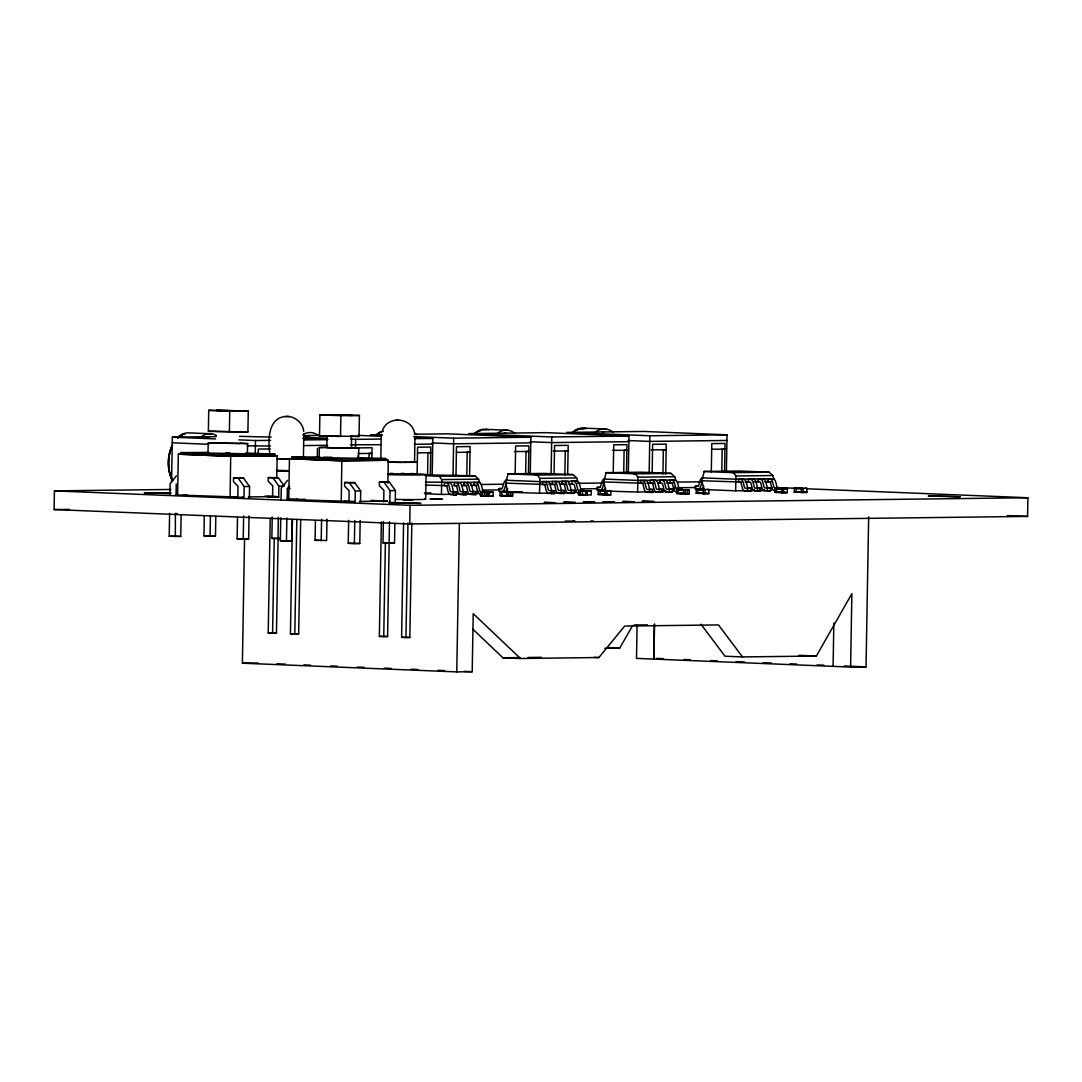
<?xml version="1.0" encoding="UTF-8"?>
<svg xmlns="http://www.w3.org/2000/svg" width="1082" height="1082" viewBox="0 0 1082 1082"><rect width="100%" height="100%" fill="white"/><g stroke="black" fill="none" stroke-linecap="round" stroke-linejoin="round"><path stroke-width="1.5" d="M807.104 488.793L1027.9 497.747L1027.575 516.412L409.74 523.972L54.1 509.554L54.425 490.89L170.902 489.456M181.1 515.086L180.735 536.415L169.198 536.239L169.604 513.274M169.915 495.218L170.117 483.735L176.38 475.877M171.565 482.193L172.349 437.155L216.184 436.628M175.325 536.483L175.406 513.423M176.041 495.475L176.244 483.979M181.614 454.156L178.314 454.197L177.597 495.029L238.378 497.057M208.718 452.411L180.721 452.601L180.694 454.224L230.696 456.252L277.154 455.765L276.776 477M200.657 455.035L200.684 453.412L213.384 453.791L210.774 453.818L210.747 455.441M203.267 454.995L203.294 453.385M215.818 516.303L215.48 535.996L210.07 536.063L203.943 535.806L204.295 516.128M240.434 443.133L247.67 443.606L247.345 453.777L208.028 453.074L208.204 443.025L216.292 442.687M208.366 431.339L208.731 410.335L248.265 410.957L247.9 431.961L208.366 431.339L215.115 431.258M210.07 536.063L210.422 516.371M229.37 432.191L229.736 411.187L248.265 410.957M178.314 454.197L230.818 456.333L274.828 455.711L274.855 454.088L245.384 454.291L245.344 455.914L248.305 456.036L248.333 454.413L230.723 454.629L230.101 497.165M249.36 497.963L249.563 486.481L243.572 478.122L233.536 478.001L233.469 481.625L238.026 486.305L237.824 497.788M249.036 516.019L248.644 538.985L237.107 538.795L237.485 517.466M243.234 539.052L243.639 516.073M243.95 498.031L244.153 486.548L238.162 478.19L233.536 478.001M637.082 625.017L636.5 658.383L850.601 667.08L851.872 593.68L816.369 656.03L742.509 656.936L718.475 624.923L624.666 626.072L598.887 657.531L520.442 658.492L473.226 613.656L472.212 671.706L456.766 671.895L242.382 663.198L244.546 538.498M254.256 455.806L254.284 454.183M255.244 454.386L255.487 440.536L270.595 440.347M257.218 455.928L257.245 454.305M258.219 453.317L258.3 449.084L270.392 448.935M268.282 477.581L272.921 477.771L278.899 486.129L284.309 486.061L278.317 477.703L268.282 477.581L268.214 481.192L272.772 485.872L272.569 497.355M269.702 453.155C268.079 440.604 267.849 418.139 285.256 416.516C294.115 415.447 302.906 422.48 303.717 431.407M278.088 538.89L276.451 633.051L268.214 632.929L270.216 518.427M280.684 538.593L271.853 538.376L272.231 517.047M272.583 633.105L274.233 538.944M277.979 538.62L278.358 517.291M278.696 497.612L278.899 486.129M292.235 519.603L291.87 540.919L280.333 540.743L280.738 517.778M281.05 499.722L281.252 488.239L287.514 480.381M286.46 540.986L286.865 518.021M287.176 499.979L287.379 488.496L289.733 486.345M354.477 501.507L288.732 499.532L289.449 458.7L292.762 458.66M319.853 456.929L291.856 457.104L291.829 458.727L341.831 460.756L385.963 460.215L385.99 458.592L358.372 457.618M300.674 519.455L298.673 633.957L294.818 633.998L290.436 633.822L292.438 519.495M294.818 633.998L296.82 519.495M303.42 457.037L303.826 433.625M311.792 459.539L311.819 457.916L324.519 458.295L321.909 458.322L321.881 459.945M314.402 459.512L314.429 457.889M326.98 519.171L326.615 540.5L315.078 540.324L315.43 520.631M317.296 457.267L317.459 448.381M351.569 447.637L358.805 448.11L358.48 458.295L319.163 457.578L319.339 447.529L327.427 447.191M319.501 435.843L319.866 414.839L359.413 415.461L359.035 436.465L319.501 435.843L327.927 435.735M321.205 540.567L321.584 519.238M351.461 436.289L351.582 448.043L338.693 448.137L326.548 447.596L327.278 435.843M340.505 436.695L340.871 415.691L359.413 415.461M341.236 501.669L341.871 459.133L385.99 458.592M360.495 502.467L360.698 490.985L354.707 482.626L344.671 482.504L344.603 486.129L349.161 490.809L348.959 502.291M360.171 520.523L359.779 543.489L354.369 543.556L348.242 543.313L348.647 520.334M355.451 448.286L355.613 439.36L380.783 439.049M354.369 543.556L354.774 520.591M355.085 502.535L355.288 491.052L349.297 482.694L344.671 482.504M358.237 458.43L358.291 455.184M359.44 460.54L359.467 458.917L356.519 458.795M365.391 460.31L365.418 458.687M368.353 460.432L368.38 458.809M369.057 458.146L369.138 453.277L371.938 453.399L358.318 453.561M371.856 458.254L372.032 447.745L358.426 447.907M395.241 502.048L395.444 490.565L389.452 482.207L379.417 482.085L379.349 485.696L383.907 490.376L383.704 501.872M380.796 459.985L381.202 436.573M389.493 521.808L387.599 636.541L379.363 636.419L381.364 521.916M394.862 523.377L394.524 543.069L383.001 542.88L383.366 521.551M383.745 636.595L385.381 542.434M387.883 483.14L388.289 460.269L385.003 460.134M389.831 502.116L390.034 490.633L384.056 482.274L379.417 482.085M411.823 522.944L409.835 637.447L405.966 637.487L401.598 637.312L403.586 522.985M405.966 637.487L407.968 522.985M409.74 523.972L410.064 505.308L1027.9 497.747M403.045 462.447L414.541 462.257L414.974 437.114M417.111 473.93L417.584 447.218L430.839 447.055L430.352 475.39M425.672 499.181L426.092 474.592M427.579 475.268L427.972 452.587L430.744 452.695L417.476 452.858M432.191 475.241L432.827 438.413L414.541 437.683M453.033 474.984L453.683 438.169L530.897 437.223L530.261 474.038M453.412 494.826L453.466 491.904L456.55 491.877L456.509 494.785L451.194 494.731A4.463 3.341 89.3 0 1 448.097 491.647L446.934 486.846A1.555 1.163 89.3 0 0 445.852 485.764L444.377 485.696L444.432 482.788L446.244 482.883A4.477 3.354 89.3 0 1 448.895 485.534L450.22 490.89A1.542 1.15 89.3 0 0 451.126 491.796L453.466 491.904M454.183 485.588L454.237 482.667L456.049 482.761A4.477 3.354 89.3 0 1 458.7 485.412L460.026 490.782A1.542 1.15 89.3 0 0 460.932 491.688L466.369 491.755L466.315 494.663L461 494.609A4.463 3.341 89.3 0 1 457.902 491.526L456.739 486.724A1.555 1.163 89.3 0 0 455.657 485.642L454.183 485.588L457.28 485.548M455.995 475.066L456.496 446.717L470.102 446.541L469.574 476.513M456.766 671.895L459.363 523.593M463.218 494.704L463.272 491.783M463.989 485.466L464.043 482.545L465.855 482.64A4.477 3.354 89.3 0 1 468.506 485.291L469.831 490.66A1.542 1.15 89.3 0 0 470.738 491.566L476.175 491.634L476.121 494.542L470.805 494.501A4.463 3.341 89.3 0 1 467.708 491.404L466.545 486.602A1.555 1.163 89.3 0 0 465.463 485.52L463.989 485.466L464.205 482.545M466.815 474.782L467.208 452.087L470.007 452.195L456.388 452.357M473.023 494.582L473.077 491.674M474.011 482.423L473.808 485.345L475.268 485.399A1.555 1.163 89.3 0 1 476.351 486.481L477.514 491.282A4.463 3.341 89.3 0 0 480.611 494.379M480.462 495.948L480.53 491.864L486.143 491.877L486.508 495.989L480.462 495.948L486.521 495.705M488.334 492.486L487.576 492.459L487.576 495.948L482.22 495.732L482.288 491.931L480.53 491.864M484.33 495.894L484.398 491.81L486.143 491.877M487.576 495.948L487.536 492.148L489.28 492.215L489.213 496.3L487.143 495.921M487.022 496.205L493.081 496.246L493.149 492.161L491.39 492.094M502.278 488.537L499.181 488.577L499.14 491.498L501.358 491.58A4.463 3.341 89.3 0 0 504.564 488.753L505.889 484.046A1.555 1.163 89.3 0 1 506.647 483.113M500.073 495.705L506.133 495.745L500.073 495.705L500.155 491.62L505.754 491.647L504.009 491.566M512.692 496.016L506.647 495.975L512.692 496.016L512.76 491.931L511.015 491.85L510.826 495.664L501.832 495.488L501.899 491.688L500.155 491.62M507.85 491.945L505.659 483.154L508.04 473.848L543.8 473.416L573.014 474.606L576.625 477.933L577.68 481.152L539.837 481.625L505.713 480.232M507.079 495.705L507.147 491.904L522.43 491.755M507.188 495.705L507.255 492.283M508.905 491.972L508.824 496.056L506.647 495.975M515.154 474.349L515.654 446.014L528.909 445.852L528.422 474.187M525.649 474.078L526.041 451.383L528.814 451.505L514.437 451.532M551.103 473.781L551.752 436.966L628.967 436.019L628.331 472.848M551.482 493.622L551.536 490.714L554.62 490.673L554.579 493.581L549.264 493.541A4.463 3.341 89.3 0 1 546.167 490.444L545.003 485.642A1.555 1.163 89.3 0 0 543.921 484.56L542.447 484.506L542.501 481.585L544.314 481.679A4.477 3.354 89.3 0 1 546.965 484.33L548.29 489.7A1.542 1.15 89.3 0 0 549.196 490.606L551.536 490.714M554.065 473.862L554.566 445.513L568.172 445.351L567.685 473.7M561.288 493.5L561.342 490.592L564.439 490.552L564.385 493.473L559.069 493.419A4.463 3.341 89.3 0 1 555.972 490.322L554.809 485.52A1.555 1.163 89.3 0 0 553.727 484.438L552.253 484.384L552.307 481.463L554.119 481.558A4.477 3.354 89.3 0 1 556.77 484.209L558.096 489.578A1.542 1.15 89.3 0 0 559.002 490.484L561.342 490.592M562.221 484.263L562.275 481.341M564.858 475.201L565.277 450.883L568.077 450.991L553.186 451.032M571.093 493.392L571.147 490.471L574.244 490.43L574.19 493.351L568.875 493.297A4.463 3.341 89.3 0 1 565.778 490.2L564.615 485.399A1.555 1.163 89.3 0 0 563.533 484.317L562.058 484.263L562.113 481.341L563.925 481.436A4.477 3.354 89.3 0 1 566.576 484.087L567.901 489.456A1.542 1.15 89.3 0 0 568.807 490.362L571.147 490.471M572.08 481.22L571.878 484.141L573.338 484.209A1.555 1.163 89.3 0 1 574.42 485.291L575.583 490.078A4.463 3.341 89.3 0 0 578.681 493.176M578.532 494.745L584.578 494.785L578.532 494.745L578.6 490.66L584.212 490.687L582.468 490.606L582.4 494.69M586.336 491.282L585.646 494.745L580.29 494.528L580.358 490.728L578.6 490.66M585.213 494.731L591.151 495.056L591.218 490.971L589.46 490.89M591.218 490.971L585.605 490.944L585.646 494.745M587.283 495.096L587.35 491.012L585.605 490.944M600.348 487.346L597.25 487.373L597.21 490.295L599.428 490.389A4.463 3.341 89.3 0 0 602.633 487.549L603.959 482.856A1.555 1.163 89.3 0 1 604.297 482.207M598.143 494.501L604.202 494.542L598.143 494.501L598.224 490.417L603.824 490.444L602.079 490.376M600.334 494.312L599.969 490.484L598.224 490.417M605.92 490.741L603.729 481.95L606.109 472.658L641.869 472.212L671.083 473.402L674.695 476.729L675.75 479.962L637.907 480.422L603.783 479.042M606.975 490.768L606.894 494.853L604.716 494.772L610.762 494.812L610.83 490.728L609.085 490.66M605.257 494.501L605.325 491.093M613.223 473.145L613.724 444.81L626.978 444.648L626.492 472.983M623.719 472.875L624.111 450.193L626.884 450.301L612.507 450.328M649.173 472.591L649.822 435.762L727.036 434.815L726.401 471.644M649.552 492.432L649.606 489.51L652.689 489.47L652.649 492.391L647.334 492.337A4.463 3.341 89.3 0 1 644.236 489.24L643.073 484.452A1.555 1.163 89.3 0 0 641.991 483.37L640.517 483.302L640.571 480.381L642.383 480.476A4.477 3.354 89.3 0 1 645.034 483.14L646.36 488.496A1.542 1.15 89.3 0 0 647.266 489.402L649.606 489.51M652.135 472.672L652.635 444.31L666.242 444.147L665.714 474.119M654.312 624.328L653.704 659.087L654.61 624.057M659.357 492.31L659.411 489.389L662.509 489.348L662.455 492.269L657.139 492.215A4.463 3.341 89.3 0 1 654.042 489.132L652.879 484.33A1.555 1.163 89.3 0 0 651.797 483.248L650.323 483.181L650.377 480.273L652.189 480.354A4.477 3.354 89.3 0 1 654.84 483.018L656.165 488.374A1.542 1.15 89.3 0 0 657.072 489.28L659.411 489.389M660.345 480.151L660.29 483.059L657.545 483.099M662.928 474.011L663.347 449.679L666.147 449.801L651.256 449.828M669.163 492.188L669.217 489.267L672.314 489.226L672.26 492.148L666.945 492.094A4.463 3.341 89.3 0 1 663.848 489.01L662.684 484.209A1.555 1.163 89.3 0 0 661.602 483.127L660.128 483.059L660.182 480.151L661.995 480.246A4.477 3.354 89.3 0 1 664.646 482.897L665.971 488.252A1.542 1.15 89.3 0 0 666.877 489.159L669.217 489.267M670.15 480.029L669.947 482.937L671.408 483.005A1.555 1.163 89.3 0 1 672.49 484.087L673.653 488.888A4.463 3.341 89.3 0 0 676.75 491.972M676.602 493.541L682.647 493.581L676.602 493.541L676.669 489.456L682.282 489.483L680.537 489.416M689.22 493.852L683.161 493.811L689.22 493.852L689.288 489.767L683.675 489.74L683.608 493.541L678.36 493.338L678.428 489.537L676.669 489.456M698.417 486.143L695.32 486.183L695.28 489.091L697.498 489.186A4.463 3.341 89.3 0 0 700.703 486.345L702.029 481.652A1.555 1.163 89.3 0 1 702.786 480.719M696.213 493.297L702.272 493.351L696.213 493.297L696.294 489.226L701.893 489.24L700.149 489.172M708.832 493.608L702.786 493.568L708.832 493.608L708.899 489.524L703.286 489.51L703.219 493.311L697.971 493.094L698.039 489.294L696.294 489.226M703.99 489.537L701.799 480.746L704.179 471.454L739.939 471.022L769.153 472.198L772.764 475.525L773.819 478.758L735.976 479.218L701.853 477.838M711.293 471.955L711.794 443.62L725.048 443.458L724.561 471.793M721.789 471.671L722.181 448.989L724.954 449.098L711.686 449.26M747.621 491.228L747.676 488.307L750.759 488.266L750.719 491.187L745.403 491.133A4.463 3.341 89.3 0 1 742.306 488.05L741.143 483.248A1.555 1.163 89.3 0 0 740.061 482.166L738.587 482.099L738.641 479.191L740.453 479.285A4.477 3.354 89.3 0 1 743.104 481.936L744.43 487.292A1.542 1.15 89.3 0 0 745.336 488.198L747.676 488.307M748.392 481.99L748.446 479.069L750.259 479.164A4.477 3.354 89.3 0 1 752.91 481.815L754.235 487.184A1.542 1.15 89.3 0 0 755.141 488.077L760.578 488.158L760.524 491.066L755.209 491.012A4.463 3.341 89.3 0 1 752.112 487.928L750.949 483.127A1.555 1.163 89.3 0 0 749.867 482.045L745.038 482.031M757.427 491.106L757.481 488.185M758.414 478.947L758.36 481.869L754.235 481.909M767.233 490.985L767.287 488.077L770.384 488.036L770.33 490.944L765.015 490.903A4.463 3.341 89.3 0 1 761.917 487.806L760.754 483.005A1.555 1.163 89.3 0 0 759.672 481.923L758.198 481.869L758.252 478.947L760.064 479.042A4.477 3.354 89.3 0 1 762.715 481.693L764.041 487.062A1.542 1.15 89.3 0 0 764.947 487.968L767.287 488.077M768.166 481.747L768.22 478.826M774.671 492.351L780.717 492.391L774.671 492.351L774.739 488.266L780.352 488.28L778.607 488.212M774.739 488.266L776.497 488.334L776.43 492.134L781.786 492.351L781.745 488.55L783.49 488.618L783.422 492.702L781.231 492.608L787.29 492.648L787.358 488.564L785.6 488.496M794.283 492.107L800.328 492.148L794.283 492.107L794.364 488.023L799.963 488.05L798.218 487.968M794.364 488.023L796.109 488.09L796.041 491.891L801.397 492.107L801.356 488.307L803.114 488.374L803.033 492.459L800.856 492.364L806.902 492.418L806.969 488.334L805.224 488.252M833.099 666.363L833.843 623.002M850.601 667.08L866.033 666.891L868.657 516.898M424.766 493.744L441.415 494.42L441.754 479.583L439.197 476.242L426.2 475.715M507.728 492.161L501.994 492.08L539.485 493.216L539.783 484.533L539.823 478.379L537.267 475.039L508.04 473.848M605.798 490.958L600.064 490.876L637.555 492.026L637.853 483.343L637.893 477.176L635.337 473.835L606.109 472.658M708.981 489.74L735.625 490.822L735.963 475.985L733.407 472.645L704.179 471.454M414.541 462.257L413.689 462.068M477.892 491.079L477.054 493.987L441.415 494.42M575.124 492.783L575.962 489.875M673.193 491.58L674.438 487.225M771.263 490.389L772.102 487.482M382.609 430.068C388.032 415.42 411.539 417.436 414.487 432.719M604.662 648.226L619.77 648.037L632.253 626.14M247.67 443.606L208.204 443.025M358.805 448.11L319.339 447.529M204.998 437.669L209.705 436.709M305.124 436.506L309.831 435.532M504.293 433.152L505.97 433.138M602.363 431.961L604.04 431.934M396.174 420.032L398.379 419.924M215.94 443.011L240.123 443.444M351.785 436.384L349.919 436.506M485.155 492.296L491.269 492.486L482.383 492.31L487.346 492.391M484.628 492.296L484.885 492.337M504.78 492.053L505.186 492.053M583.347 491.093L582.035 491.106L589.338 491.282L580.452 491.12L585.957 491.201M582.955 491.133L582.089 491.12L582.765 491.106M602.958 490.849L605.568 490.958M602.376 490.863L601.646 490.863L602.606 490.876M699.77 489.673L701.961 489.686M798.989 488.455L797.84 488.482M485.764 492.391L486.846 492.405L485.629 492.296M506.606 492.121L505.24 492.067L507.499 492.161M505.375 492.148L506.403 492.121M584.862 491.16L583.78 491.187L585.064 491.16M603.445 490.944L604.676 490.917M681.295 489.889L680.105 489.903L687.408 490.078L683.716 490.065L684.406 490.078M285.256 416.516L289.327 416.597M604.473 490.917L603.526 490.876M683.77 490.132L678.522 489.916L683.134 489.957M703.868 489.754L701.461 489.74L702.745 489.713M177.083 494.704L175.73 494.745L177.597 494.92M187.172 495.015L183.318 495.056M506.998 480.137L506.714 480.151A4.477 3.354 89.3 0 0 503.982 482.586L502.467 487.833A1.542 1.15 89.3 0 1 501.521 488.658L499.181 488.577M683.486 489.984L681.903 489.984L684.027 489.997M699.973 489.673L700.879 489.646M780.649 488.807L778.228 488.699L779.365 488.699M799.395 488.455L801.708 488.55M239.501 436.344L271.19 437.087M303.285 435.613L319.555 435.41M381.892 434.653L370.544 434.788L382.189 435.262M414.379 434.261L447.759 433.841L530.897 437.223M304.164 439.941L327.67 439.644M414.365 438.643L432.827 438.413M270.5 446L247.075 445.838M304.069 445.581L327.575 445.297M380.688 444.702L350.527 444.81M414.271 444.296L432.732 444.066M530.802 442.863L453.574 443.809L431.961 442.93M628.872 441.672L551.644 442.606L530.031 441.74M726.942 440.469L649.714 441.415L628.101 440.536M302.69 458.538L305.99 458.498M303.041 458.592L306.233 458.552M366.014 459.404L360.036 459.309M388.289 460.269L341.953 460.837L289.449 458.7M390.237 473.402L392.807 473.375M404.668 473.781L400.8 473.835L412.675 474.105M424.604 474.876L474.944 475.796L478.555 479.123L479.61 482.356L425.51 482.153M238.162 478.19L243.572 478.122M272.921 477.771L278.317 477.703M439.197 476.242L474.944 475.796M537.267 475.039L573.014 474.606M635.337 473.835L671.083 473.402M733.407 472.645L769.153 472.198M441.754 479.583L478.555 479.123M539.823 478.379L576.625 477.933M637.893 477.176L674.695 476.729M735.963 475.985L772.764 475.525M349.297 482.694L354.707 482.626M384.056 482.274L389.452 482.207M244.153 486.548L249.563 486.481M481.247 484.479L503.171 484.222M577.626 483.302L602.931 482.991M677.386 482.085L701.001 481.801M447.475 485.669L425.469 485.074M461.405 485.493L467.235 485.426M470.602 485.385L477.04 485.304M545.544 484.466L505.659 483.154M548.899 484.425L555.35 484.344M559.475 484.29L565.304 484.222M568.672 484.181L572.026 484.141M643.614 483.262L603.729 481.95M646.968 483.221L653.42 483.14M666.742 482.978L673.18 482.91M741.684 482.072L701.799 480.746M764.812 481.788L771.25 481.706M287.379 488.496L290.084 488.455M355.288 491.052L360.698 490.985M390.034 490.633L395.444 490.565M482.829 490.105L499.708 489.903M580.899 488.915L597.778 488.699M677.291 487.725L695.848 487.509M424.36 492.959L430.839 492.878M487.536 492.148L493.149 492.161M610.83 490.728L605.217 490.701L604.716 494.488M702.637 489.713L698.133 489.673L704.396 489.74M781.745 488.55L787.358 488.564M796.203 488.469L799.449 488.469M801.356 488.307L806.969 488.334M510.893 492.242L507.201 492.215L507.945 492.242M608.963 491.039L605.271 491.025L605.947 491.039M802.871 488.604L801.397 488.618L802.087 488.645M539.485 493.216L570.268 492.851M637.555 492.026L658.613 491.769M661.859 491.728L666.715 491.661M735.625 490.822L746.959 490.687M750.205 490.646L755.06 490.579M759.929 490.525L764.785 490.471M248.305 496.936L276.437 496.597L264.955 496.124M599.901 494.298L609.017 494.46M706.965 493.257L701.718 493.054M785.424 492.296L780.176 492.094M805.035 492.067L799.787 491.85M604.716 494.772L610.762 494.812M781.231 492.608L787.29 492.648M800.856 492.364L806.902 492.418M288.732 499.532L305.286 499.343M359.44 501.439L387.572 501.101L371.167 500.439M54.1 509.554L69.289 509.365M169.198 536.239L180.735 536.415M203.943 535.806L215.48 535.996M237.107 538.795L248.644 538.985M271.853 538.376L280.333 538.43M280.333 540.743L291.87 540.919M315.078 540.324L319.136 540.27M348.242 543.313L359.779 543.489M383.001 542.88L394.524 543.069M633.971 625.031L647.374 624.869M268.214 632.929L276.451 633.051M290.436 633.822L298.673 633.957M379.363 636.419L387.599 636.541M401.598 637.312L409.835 637.447M472.672 629.048L502.941 657.788L519.63 657.586M527.975 657.477L541.325 657.315M242.382 663.198L258.125 663.009M323.491 457.267L331.809 457.253M798.787 488.455L798.043 488.482M601.89 490.863L602.606 490.903L601.646 490.876M780.203 488.726L781.556 488.793M169.766 493.608L144.325 492.743L171.145 492.973M236.403 497.003C224.569 497.03 248.346 497.747 242.125 497.138M590.691 520.983L593.261 520.983M606.434 490.985L607.313 491.025M509.243 492.229L508.364 492.188M800.437 488.577L801.167 488.55M293.114 459.011L276.667 458.687M291.883 458.957L277.06 458.646M401.922 462.474L387.816 462.176M634.891 473.524C629.075 473.564 641.031 473.591 635.148 473.632M536.821 474.728C531.086 474.755 542.907 474.795 537.078 474.836M288.164 470.629L276.465 470.345M385.287 501.128L378.416 501.128L385.99 501.439M225.705 452.803L229.587 452.871M338.896 436.479L326.75 435.924M782.475 488.875L781.786 488.861L785.478 488.888L776.592 488.712L781.84 488.929M703.327 489.821L704.084 489.835M565.25 521.091L575.015 521.186L573.122 520.997M387.613 473.835L416.11 473.93L411.052 473.497M388.208 462.136L416.313 462.271L414.108 461.987M208.731 410.335L229.736 411.187M319.866 414.839L340.871 415.691M584.266 428.147L605.866 429.027M727.036 434.815L643.898 431.447L566.684 432.394L649.822 435.762M486.197 429.351L507.796 430.23M628.967 436.019L545.828 432.651L468.614 433.598L551.752 436.966M413.77 436.546L453.683 438.169M358.007 435.383L381.283 436.33M239.825 431.637L247.9 431.961M350.96 436.141L359.035 436.465M304.069 437.277L327.346 438.224M350.622 439.157L355.613 439.36M211.545 433.801L189.932 432.922A29.187 19.287 -87.7 0 0 177.786 437.426M302.771 438.372L327.711 439.387M172.349 437.155L215.575 438.913M238.851 439.86L255.487 440.536M172.254 442.808L208.826 444.296M245.56 453.033L274.855 454.088M245.384 454.291L248.333 454.413M273.868 455.63L277.154 455.765M370.991 459.607L379.309 459.945M180.721 452.601L200.684 453.412M210.774 453.818L230.723 454.629M291.856 457.104L311.819 457.916M321.909 458.322L341.871 459.133M771.155 478.785L773.819 478.758M761.349 478.907L763.162 479.001A4.477 3.354 89.3 0 1 765.799 481.652L767.124 487.022A1.542 1.15 89.3 0 0 768.044 487.928L770.384 488.036M751.53 479.028L753.356 479.123A4.477 3.354 89.3 0 1 755.993 481.774L757.319 487.143A1.542 1.15 89.3 0 0 758.225 488.05L760.578 488.158M741.725 479.15L743.55 479.245A4.477 3.354 89.3 0 1 746.188 481.896L747.513 487.265A1.542 1.15 89.3 0 0 748.419 488.171L750.759 488.266M673.085 479.989L674.898 480.083A4.477 3.354 89.3 0 1 677.548 482.734L678.874 488.104A1.542 1.15 89.3 0 0 679.78 489.01L682.12 489.118L676.683 489.037A1.542 1.15 89.3 0 1 675.777 488.144L674.451 482.775A4.477 3.354 89.3 0 0 671.814 480.124L669.988 480.029M663.28 480.11L665.092 480.205A4.477 3.354 89.3 0 1 667.729 482.856L669.055 488.225A1.542 1.15 89.3 0 0 669.974 489.132L672.314 489.226M653.46 480.232L655.286 480.327A4.477 3.354 89.3 0 1 657.924 482.978L659.249 488.334A1.542 1.15 89.3 0 0 660.155 489.24L662.509 489.348M643.655 480.354L645.481 480.449A4.477 3.354 89.3 0 1 648.118 483.099L649.443 488.455A1.542 1.15 89.3 0 0 650.35 489.362L652.689 489.47M776.768 487.563L802.465 488.537M575.015 481.192L576.828 481.287A4.477 3.354 89.3 0 1 579.479 483.938L580.804 489.294A1.542 1.15 89.3 0 0 581.71 490.2L584.05 490.308L578.613 490.241A1.542 1.15 89.3 0 1 577.707 489.335L576.381 483.979A4.477 3.354 89.3 0 0 573.744 481.314L571.918 481.233M695.32 486.183L697.66 486.264A1.542 1.15 89.3 0 0 698.607 485.426L700.122 480.178A4.477 3.354 89.3 0 1 702.854 477.744M565.21 481.314L567.022 481.409A4.477 3.354 89.3 0 1 569.659 484.06L570.985 489.416A1.542 1.15 89.3 0 0 571.905 490.322L574.244 490.43M555.391 481.422L557.216 481.517A4.477 3.354 89.3 0 1 559.854 484.181L561.179 489.537A1.542 1.15 89.3 0 0 562.085 490.444L564.439 490.552M751.287 489.578L754.614 489.713M759.605 489.916L764.609 490.119M545.585 481.544L547.411 481.639A4.477 3.354 89.3 0 1 550.048 484.29L551.374 489.659A1.542 1.15 89.3 0 0 552.28 490.565L554.62 490.673M770.33 490.944L768.112 490.863A4.463 3.341 89.3 0 1 767.422 490.741M760.524 491.066L758.293 490.985A4.463 3.341 89.3 0 1 757.292 490.728M707.155 489.456L708.899 489.524M750.719 491.187L748.487 491.093A4.463 3.341 89.3 0 1 747.162 490.673M778.54 492.296L780.717 492.391M703.286 489.51L705.045 489.578L704.964 493.663L702.786 493.568M689.288 489.767L687.53 489.7L687.354 493.5L682.106 493.284M683.675 489.74L685.42 489.821L685.352 493.892L683.161 493.811M478.42 482.302L479.61 482.356M476.946 482.383L478.758 482.477A4.477 3.354 89.3 0 1 481.409 485.142L482.734 490.498A1.542 1.15 89.3 0 0 483.64 491.404L485.98 491.512L480.543 491.444A1.542 1.15 89.3 0 1 479.637 490.538L478.312 485.169A4.477 3.354 89.3 0 0 475.674 482.518L473.848 482.423M597.25 487.373L599.59 487.468A1.542 1.15 89.3 0 0 600.537 486.63L602.052 481.382A4.477 3.354 89.3 0 1 604.432 479.001M467.14 482.504L468.952 482.599A4.477 3.354 89.3 0 1 471.59 485.25L472.929 490.619A1.542 1.15 89.3 0 0 473.835 491.526L476.175 491.634M457.321 482.626L459.147 482.721A4.477 3.354 89.3 0 1 461.784 485.372L463.11 490.741A1.542 1.15 89.3 0 0 464.016 491.647L466.369 491.755M661.535 491.12L666.539 491.323M447.515 482.748L449.341 482.843A4.477 3.354 89.3 0 1 451.978 485.493L453.304 490.863A1.542 1.15 89.3 0 0 454.21 491.769L456.55 491.877M672.26 492.148L670.042 492.053A4.463 3.341 89.3 0 1 669.028 491.81M662.455 492.269L660.223 492.175A4.463 3.341 89.3 0 1 658.897 491.755M652.649 492.391L650.417 492.296A4.463 3.341 89.3 0 1 649.092 491.877M680.47 493.5L682.647 493.581M574.19 493.351L571.972 493.257A4.463 3.341 89.3 0 1 570.647 492.837M602.011 494.46L604.202 494.542M564.385 493.473L562.153 493.378A4.463 3.341 89.3 0 1 560.828 492.959M554.579 493.581L552.347 493.5A4.463 3.341 89.3 0 1 550.724 492.865M1007.342 515.6L1027.575 516.412M476.121 494.542L473.902 494.46A4.463 3.341 89.3 0 1 472.577 494.041M503.942 495.651L506.133 495.745M466.315 494.663L464.083 494.582A4.463 3.341 89.3 0 1 462.46 493.933M456.509 494.785L454.278 494.704A4.463 3.341 89.3 0 1 452.655 494.055M490.89 496.165L493.081 496.246M54.425 490.89L410.064 505.308M608.639 647.591L619.77 648.037M798.868 655.327L816.369 656.03M742.509 656.936L725.008 656.219L700.974 624.206M656.706 658.397L663.455 658.668M683.716 659.493L690.465 659.763M710.725 660.588L717.474 660.859M736.044 661.616L744.497 661.954M763.067 662.711L771.507 663.05M790.076 663.807L796.825 664.077M817.086 664.903L823.835 665.173M844.095 665.998L866.033 666.891M594.113 657.342L598.887 657.531M502.941 657.788L520.442 658.492M276.992 663.793L285.377 664.132M303.826 664.875L310.534 665.146M330.646 665.957L337.354 666.242M357.479 667.053L364.174 667.323M384.299 668.135L391.008 668.405M411.119 669.231L417.828 669.501M437.953 670.313L444.648 670.583M464.259 671.381L472.212 671.706M296.454 499.343L298.307 499.519L286.865 499.262M175.595 513.504L177.272 513.598M239.163 431.677L240.65 431.88L215.616 431.42M772.683 478.853L772.967 478.88A4.477 3.354 89.3 0 1 775.618 481.531L776.944 486.9A1.542 1.15 89.3 0 0 777.85 487.806L780.19 487.914L774.753 487.847A1.542 1.15 89.3 0 1 773.846 486.941L772.521 481.571A4.477 3.354 89.3 0 0 769.884 478.92L768.058 478.826L768.017 481.747L769.478 481.801A1.555 1.163 89.3 0 1 770.56 482.883L771.723 487.684A4.463 3.341 89.3 0 0 774.82 490.782M357.425 457.997L358.629 458.159M246.29 453.493L247.494 453.642M289.219 471.319A29.769 0.784 1 0 1 276.87 471.089M424.726 498.964A29.769 0.784 1 0 1 395.633 499.424M411.444 473.659A29.769 0.784 1 0 1 423.725 474.849A29.769 0.784 1 0 1 388.37 474.673M401.26 473.375A29.769 0.784 1 0 1 404.303 473.456M507.647 488.712A4.463 3.341 89.3 0 1 504.794 491.539M605.406 488.32A4.463 3.341 89.3 0 1 603.201 490.281M703.787 486.318A4.463 3.341 89.3 0 1 701.596 488.983M172.728 480.354A28.592 18.908 -87.7 0 1 170.631 475.39M170.226 474.065A28.592 18.908 -87.7 0 1 172.525 445.581M178.03 437.872A28.592 18.908 -87.7 0 1 184.995 433.828M172.457 480.34A28.592 18.908 -87.7 0 1 172.254 445.568M177.759 437.858A28.592 18.908 -87.7 0 1 184.724 433.828M172.457 480.787A29.187 19.287 -87.7 0 1 172.173 445.324M201.644 436.465A29.187 19.287 -87.7 0 1 216.427 435.424M302.946 434.545A29.187 19.287 -87.7 0 1 318.825 435.789M376.225 435.505A28.592 18.908 -87.7 0 1 378.43 433.706M375.954 435.491A28.592 18.908 -87.7 0 1 378.159 433.693M379.309 432.962A28.592 18.908 -87.7 0 1 382.92 431.447M375.981 435.059A29.187 19.287 -87.7 0 1 383.082 430.907M414.622 433.057A29.187 19.287 -87.7 0 1 416.895 434.585M474.295 434.301A28.592 18.908 -87.7 0 1 481.26 430.271M474.024 434.288A28.592 18.908 -87.7 0 1 480.99 430.257M482.626 429.933A28.592 18.908 -87.7 0 1 485.94 429.933M474.051 433.855A29.187 19.287 -87.7 0 1 488.685 429.919M497.909 432.895A29.187 19.287 -87.7 0 1 514.964 433.382M574.569 431.312A28.592 18.908 -87.7 0 1 578.113 429.446M579.33 429.067A28.592 18.908 -87.7 0 1 584.28 428.743M572.094 433.098A28.592 18.908 -87.7 0 1 577.842 429.432M579.059 429.054A28.592 18.908 -87.7 0 1 584.01 428.729M572.121 432.665A29.187 19.287 -87.7 0 1 586.755 428.729M595.979 431.691A29.187 19.287 -87.7 0 1 613.034 432.191M436.858 475.931L440.942 476.012L436.858 475.931M731.067 472.334L735.151 472.415L731.067 472.334M216.508 410.349L241.016 410.876L216.508 410.349M327.643 414.852L352.15 415.38L327.643 414.852M680.808 489.889L680.835 489.903M778.878 488.685L778.905 488.712M503.766 492.067L504.699 492.08L503.874 492.067M268.62 496.584L267.281 496.624L278.71 496.881L268.62 496.584M345.023 501.521L343.67 501.561L355.112 501.818L345.023 501.521M431.407 498.924L429.933 498.978L442.511 499.262L431.407 498.924M404.519 499.911L403.424 499.938L412.797 500.155L404.519 499.911M392.577 502.521L388.817 502.657L420.844 503.387L392.577 502.521M545.436 502.44L544.07 502.494L555.729 502.751L545.436 502.44M565.047 502.197L563.681 502.251L575.34 502.508L565.047 502.197M584.659 501.967L583.293 502.007L594.965 502.278L584.659 501.967M604.283 501.723L602.904 501.764L614.576 502.034L604.283 501.723M623.895 501.48L622.515 501.534L634.187 501.791L623.895 501.48M643.506 501.237L642.14 501.291L653.798 501.561L643.506 501.237M931.967 495.935L928.207 496.056L960.234 496.787L931.967 495.935"/></g></svg>
